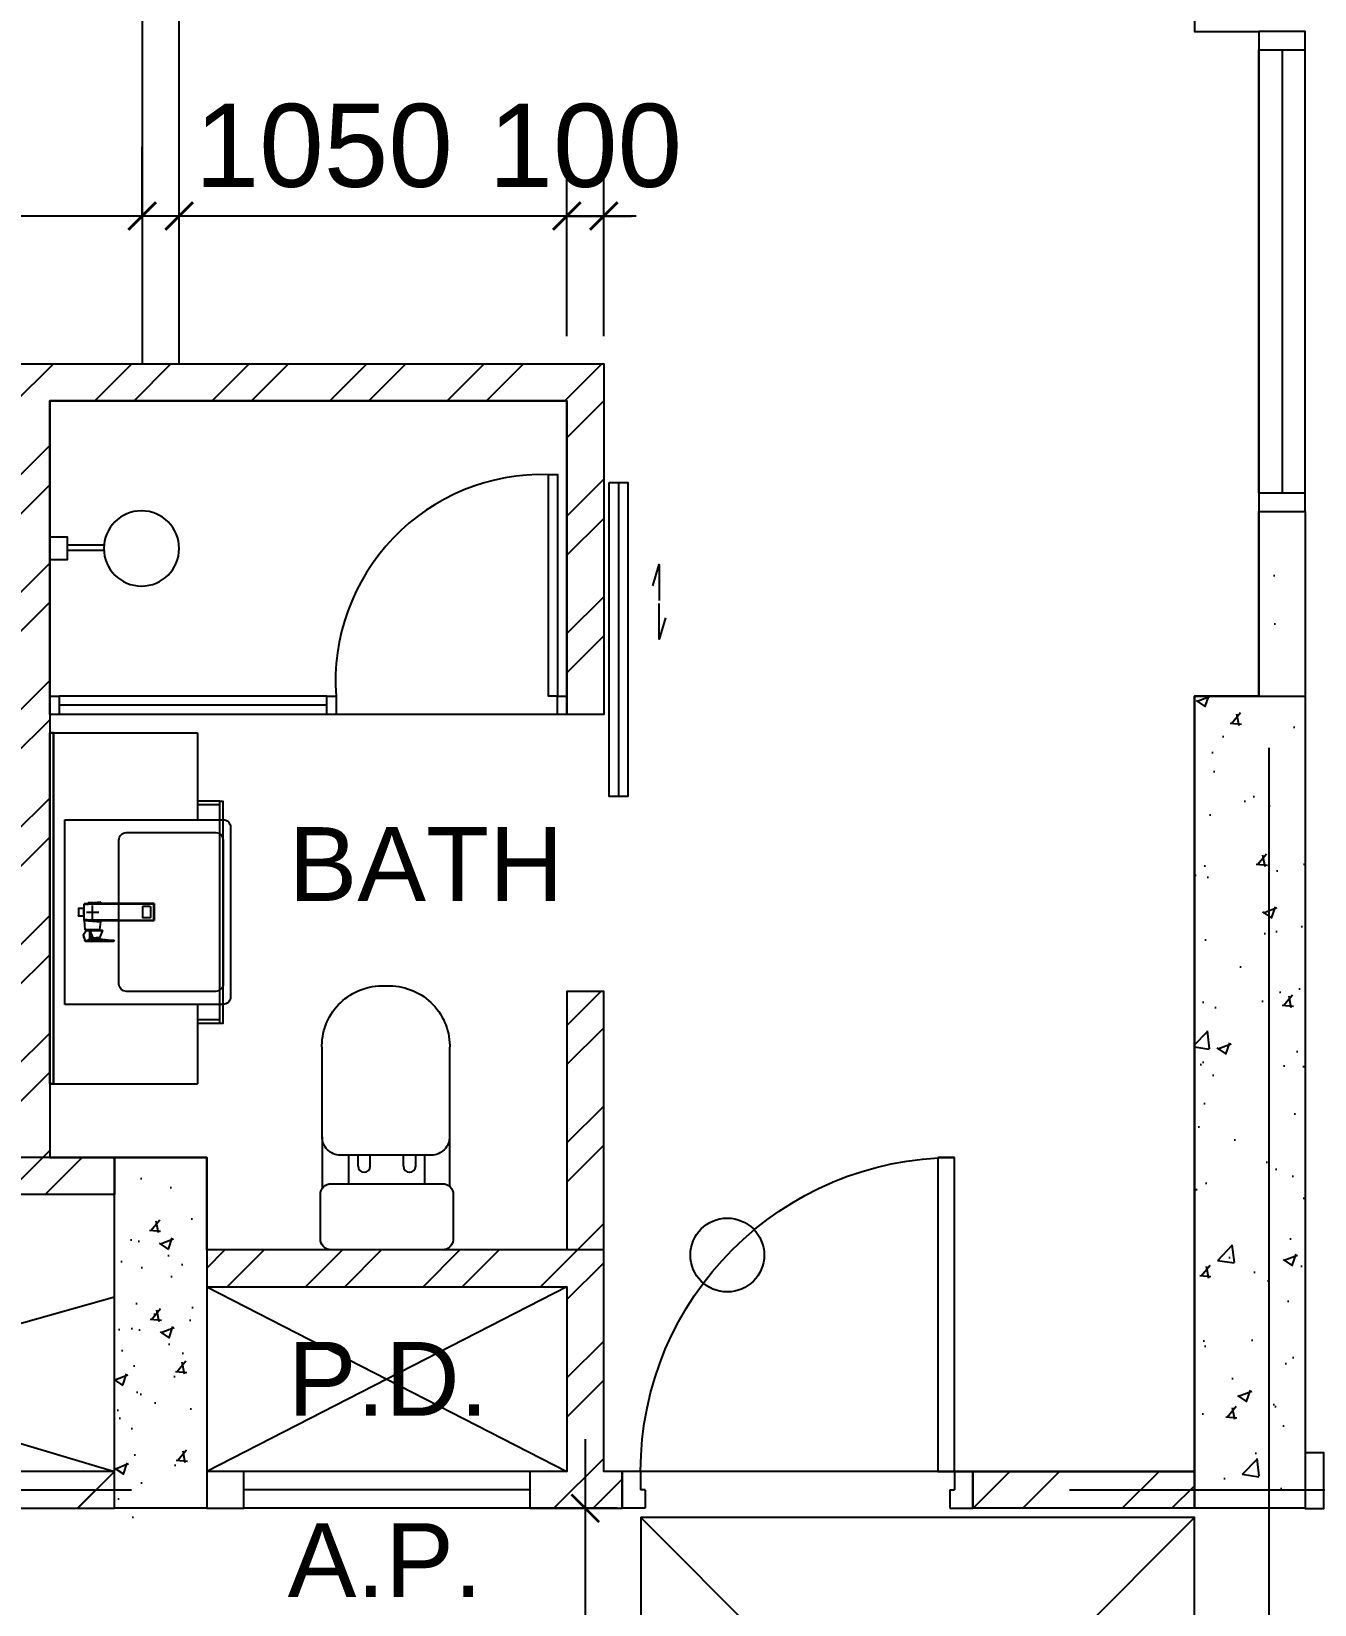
# Model space of a CAD drawing. Header units: millimetres. Extents: x 0 to 70486, y 148 to 42536.
# Drawn here: x 59149 to 62624, y 21307 to 25568 of the extents above; entities that cross this region are included whole.
import ezdxf
from ezdxf.enums import TextEntityAlignment as Align

# ---------------------------------------------------------------- set-up
doc = ezdxf.new("R2010")
doc.units = ezdxf.units.MM
doc.linetypes.add('CENTERX2', pattern=[101.6, 63.5, -12.7, 12.7, -12.7])
doc.layers.get('Defpoints').update_dxf_attribs({"color": 8})
for name, color, linetype in [('Architectural Features', 8, 'Continuous'), ('Default', 8, 'Continuous'), ('Door', 8, 'Continuous'), ('Dry Wall', 8, 'Continuous'), ('FSD', 8, 'Continuous'), ('GBP A.P.', 8, 'Continuous'), ('GBP Dim', 8, 'Continuous'), ('GBP Text 200', 8, 'Continuous'), ('grid', 8, 'CENTERX2'), ('hatch', 8, 'Continuous'), ('LP-Furn built-in', 8, 'Continuous'), ('LP-Furn built-in 2', 8, 'Continuous'), ('LP-Sanitary', 8, 'Continuous'), ('PD', 8, 'Continuous'), ('PD DOOR', 8, 'Continuous'), ('TEXT', 8, 'Continuous'), ('TEXT Ref', 8, 'Continuous'), ('WALL-NEW', 8, 'Continuous'), ('WALL-STRUCTURE', 8, 'Continuous'), ('WINDOW', 8, 'Continuous'), ('zzz-room mix', 8, 'Continuous')]:
    doc.layers.add(name, color=color, linetype=linetype)
doc.layers.add('LP-Nonplot', color=8, linetype='Continuous', plot=False)
doc.styles.add('BH', font='arial.ttf')
doc.dimstyles.new('200 GBP', dxfattribs={"dimscale": 1.5, "dimtxt": 150, "dimasz": 50, "dimexe": 125, "dimexo": 50, "dimgap": 50, "dimtad": 1, "dimdec": 0, "dimzin": 0, "dimdsep": 46, "dimtxsty": 'BH', "dimblk": 'ARCHTICK', "dimcen": 0.09, "dimdle": 125, "dimclrd": 9, "dimclre": 9, "dimclrt": 1, "dimadec": 0, "dimazin": 0, "dimtfac": 1, "dimtdec": 0, "dimtix": 1, "dimtmove": 2, "dimatfit": 3, "dimldrblk": 'ARCHTICK', "dimfxl": 300, "dimfxlon": 1, "dimtolj": 1, "dimtzin": 0, "dimarcsym": 0})

# ---------------------------------------------------------------- blocks, each defined once
blk = doc.blocks.new('Door 850')
for p, q in [((38290.6, 34986.6), (38290.6, 35836.6)), ((38290.6, 35836.6), (38335.6, 35836.6)), ((38335.6, 35836.6), (38335.6, 34986.6)), ((38240.6, 34986.6), (38240.6, 34911.6)), ((38290.6, 34986.6), (38240.6, 34986.6)), ((38290.6, 34986.6), (38290.6, 34936.6)), ((38335.6, 34986.6), (38290.6, 34986.6)), ((39140.6, 34986.6), (39140.6, 34936.6)), ((39140.6, 34986.6), (39190.6, 34986.6)), ((39190.6, 34986.6), (39190.6, 34911.6)), ((38303.1, 34936.6), (38290.6, 34936.6)), ((38303.1, 34936.6), (38303.1, 34886.6)), ((39128.1, 34936.6), (39140.6, 34936.6)), ((39128.1, 34936.6), (39128.1, 34886.6)), ((38240.6, 34911.6), (38240.6, 34886.6)), ((39190.6, 34911.6), (39190.6, 34886.6)), ((38303.1, 34886.6), (38240.6, 34886.6)), ((39128.1, 34886.6), (39190.6, 34886.6))]:
    blk.add_line(p, q)
blk.add_arc((38290.6, 34986.6), 850, 360, 89.9977)
blk = doc.blocks.new('pln_toilet')
for p, q in [((175.5, -306.5), (175.5, -165.2)), ((-170.1, -306.5), (-170.1, -171.6)), ((-78.2, -226.9), (-78.2, -256.5)), ((-45, -226.9), (-45, -256.5)), ((44.7, -226.9), (44.7, -256.5)), ((77.9, -226.9), (77.9, -256.5))]:
    blk.add_line(p, q)
for points in [[(180, -30), (180, -149.3, -0.414214), (150, -179.3), (-150, -179.3, -0.414214), (-180, -149.3), (-180, -30, -0.414214), (-150, 0), (150, 0, -0.414214)], [(175.5, -306.5), (175.5, -545.1, -0.424695), (14, -715.1), (-7.8, -715.1, -0.423698), (-170.1, -545.1), (-170.1, -306.5, -0.414214), (-120.1, -256.5), (125.5, -256.5, -0.414214)]]:
    blk.add_lwpolyline(points, format="xyb", close=True)
for points in [[(-101.9, -256.5), (-101.9, -179.3)], [(102.9, -179.3), (102.9, -256.5)]]:
    blk.add_lwpolyline(points)
for centre in [(-61.6, -226.9), (61.3, -226.9)]:
    blk.add_arc(centre, 16.6, 0, 180)
blk = doc.blocks.new('SEANNOT_GROUP2')
at = {"layer": 'Default'}
blk.add_line((81.5, 351.1), (81.5, 317.9), dxfattribs=at)
blk = doc.blocks.new('SEANNOT_GROUP3')
at = {"layer": 'Default'}
blk.add_line((99.8, 335.2), (63.8, 335.2), dxfattribs=at)
blk = doc.blocks.new('ghtfdgd')
at = {"layer": 'LP-Sanitary'}
for p, q in [((79230.7, -114993.6), (79230.7, -114979.6)), ((79231.2, -114979.1), (79250.2, -114979.1)), ((79250.7, -114979.6), (79250.7, -114993.6)), ((79214.2, -115039.6), (79218.2, -114994.6)), ((79217.1, -115027.9), (79214.2, -115039.6)), ((79215.7, -115019.1), (79215.7, -115005.6)), ((79215.7, -115005.6), (79217.2, -115005.6)), ((79220.2, -114994.6), (79217.1, -115027.9)), ((79217.5, -115184.4), (79217.1, -115027.9)), ((79220.2, -114994.6), (79218.2, -114994.6)), ((79218.9, -115183.4), (79220.2, -114994.6)), ((79261.1, -114994.6), (79220.2, -114994.6)), ((79250.2, -114994.1), (79231.2, -114994.1)), ((79238.9, -114994.1), (79238.9, -114994.6)), ((79242.4, -114994.6), (79242.4, -114994.1)), ((79263.2, -114994.6), (79261.1, -114994.6)), ((79261.1, -114994.6), (79262.4, -115183.4)), ((79264.2, -115027.9), (79261.1, -114994.6)), ((79263.2, -114994.6), (79288.7, -114996.6)), ((79263.2, -114994.6), (79267.1, -115039.6)), ((79264.2, -115027.9), (79263.8, -115184.4)), ((79264.2, -115027.9), (79267.1, -115039.6)), ((79288.7, -115037.7), (79288.7, -114996.6)), ((79290.7, -115009.4), (79290.7, -115000.9)), ((79290.7, -115009.6), (79290.7, -115009.4)), ((79290.7, -115010.3), (79290.7, -115009.6)), ((79290.7, -115044.4), (79290.7, -115010.3)), ((79290.9, -115010.4), (79310.4, -115018.6)), ((79290.9, -115010.4), (79290.9, -115044.5)), ((79310.7, -115017.8), (79291, -115009.5)), ((79291, -115009.5), (79291, -115009.5)), ((79291, -115009.5), (79291, -115009.5)), ((79310.4, -115018.6), (79310.5, -115018.7)), ((79310.5, -115018.7), (79310.5, -115027.4)), ((79310.5, -115036.2), (79310.5, -115027.4)), ((79310.7, -115017.8), (79314.8, -115009.2)), ((79313.5, -115028.9), (79313.5, -115020.8)), ((79313.5, -115020.8), (79317.3, -115050.9)), ((79313.5, -115028.9), (79313.5, -115036.9)), ((79315.2, -115010.7), (79313.6, -115020.4)), ((79313.6, -115020.5), (79313.6, -115020.4)), ((79317.3, -115050.5), (79313.6, -115020.5)), ((79315.2, -115010.7), (79317.3, -115050.4)), ((79318, -115050.2), (79316, -115010.5)), ((79317.3, -115002.9), (79318.9, -114997.5)), ((79319.4, -115044.7), (79317.3, -115002.9)), ((79318.7, -114997.4), (79318.9, -114997.5)), ((79319.3, -114997.6), (79318.9, -114997.4)), ((79318.9, -114997.5), (79319.4, -114997.7)), ((79319.4, -114997.7), (79319.4, -115044.7)), ((79319.8, -115045.3), (79319.8, -114998.3)), ((79217.1, -115039.6), (79214.2, -115039.6)), ((79267.1, -115039.6), (79264.2, -115039.6)), ((79288.7, -115037.7), (79267.1, -115039.6)), ((79290.7, -115044.7), (79290.7, -115044.4)), ((79290.9, -115044.5), (79310.4, -115036.3)), ((79291, -115044.9), (79310.7, -115036.6)), ((79310.4, -115036.3), (79310.5, -115036.2)), ((79313.5, -115036.9), (79317.3, -115075.5)), ((79313.5, -115037), (79317.3, -115075.5)), ((79317.3, -115050.4), (79317.3, -115050.5)), ((79317.3, -115051.4), (79317.3, -115063.3)), ((79317.3, -115075.1), (79317.3, -115063.3)), ((79317.7, -115051.6), (79318.9, -115052.3)), ((79317.7, -115063.5), (79317.7, -115051.6)), ((79317.7, -115063.5), (79317.7, -115075.4)), ((79317.7, -115075.4), (79318.9, -115074.8)), ((79319.4, -115051), (79318, -115050.2)), ((79318, -115076), (79319.3, -115075.3)), ((79318.9, -115074.8), (79318.9, -115052.3)), ((79319.4, -115044.7), (79319.4, -115051)), ((79319.8, -115051.6), (79319.8, -115045.3)), ((79319.8, -115051.9), (79319.8, -115051.6)), ((79319.8, -115051.9), (79319.8, -115074.4)), ((79319.8, -115074.4), (79319.8, -115074.6)), ((79225, -115154.8), (79225, -115173.1)), ((79255.3, -115153.8), (79226, -115153.8)), ((79255.3, -115154), (79226, -115154)), ((79256.3, -115173.1), (79256.3, -115154.8)), ((79218.9, -115183.4), (79217.5, -115184.4)), ((79217.5, -115184.4), (79263.8, -115184.4)), ((79262.4, -115183.4), (79218.9, -115183.4)), ((79226, -115174.1), (79255.3, -115174.1)), ((79262.4, -115183.4), (79263.8, -115184.4))]:
    blk.add_line(p, q, dxfattribs=at)
for centre, radius, start, end in [((79231.2, -114979.6), 0.5, 90, 180), ((79250.2, -114979.6), 0.5, 0, 90), ((79240.7, -115019.1), 25, 180, 185.7425), ((79231.2, -114993.6), 0.5, 180, 270), ((79250.2, -114993.6), 0.5, 270, 0), ((79280.3, -115017.1), 20, 56.8024, 65.1654), ((79280.3, -115017.1), 20, 294.8346, 301.6128), ((79290.9, -115000.9), 0.2, 127.8526, 180), ((79511, -115282.7), 357.7, 125.8498, 127.9825), ((79530.3, -115308.3), 389.7, 125.9264, 127.8836), ((79234, -109870), 5139.5, 270.6358, 270.8997), ((79227.2, -108854.2), 6155.7, 270.59451, 270.81562), ((79288.3, -115009.7), 2.67, 3.1953, 9.3367), ((79301.7, -114992.9), 0.28, 69.6864, 135.2011), ((79319.7, -114996.5), 23.1, 247.1252, 247.4995), ((79312.3, -115020.9), 1.23, 6.0946, 11.5159), ((79314, -115009.4), 0.822, 12.8215, 37.3786), ((79314.7, -115011.5), 2.53, 77.4972, 90.7881), ((79315.1, -115009.5), 0.509, 38.0096, 78.4052), ((84763.2, -116562.2), 5664.7, 164.0221, 164.0885), ((79313.8, -115010.5), 2.18, 358.6743, 36.2852), ((79318.5, -114997.9), 0.689, 55.9542, 80.1325), ((79319, -114998.3), 0.8, 0.0065, 61.4767), ((79290.9, -115044.7), 0.2, 180.014, 293.047), ((79339.3, -115104.4), 73.6, 112.7571, 112.8748), ((79308.7, -115037.4), 4.84, 5.245, 7.1928), ((79310.7, -115037.3), 2.83, 5.6454, 8.8147), ((79317.8, -115050.7), 0.54, 62.2217, 149.6873), ((79305.3, -115051.3), 11.9, 359.6229, 2.1624), ((79313.2, -115075.2), 4.12, 356.1198, 1.3814), ((79317.8, -115075.5), 0.494, 177.6992, 295.8531), ((79318.6, -115075.3), 0.938, 181.0891, 220.2205), ((79315.7, -115050), 2.38, 342.3129, 353.972), ((79317.3, -115050.2), 0.738, 359.2113, 2.9985), ((79319, -115074.6), 0.786, 294.1963, 0.4917), ((79319.1, -115051.6), 0.688, 1.5121, 63.734)]:
    blk.add_arc(centre, radius, start, end, dxfattribs=at)
for centre, major_axis, ratio, start_param, end_param in [((79290.9, -115000.9), (0.2, 0), 0.870233, 1.308042, 3.141593), ((79290.9, -115009.4), (0.2, 0), 0.870251, 1.333095, 3.141593), ((79290.9, -115010.3), (0.2, 0), 0.5, 3.141593, 4.712389), ((79290.9, -115000.9), (0.123, -0.158), 0.834595, 2.099205, 3.141593), ((79290.9, -115000.9), (0.123, -0.158), 0.834595, 3.141593, 3.165459), ((79290.9, -115010), (0.077, 0.836), 0.04975, 4.217846, 5.325586), ((79301.6, -114992.9), (0.117, -0.162), 0.844851, 2.109561, 3.167674), ((79310.4, -115018.2), (-0.311, -0.737), 0.21898, 1.092037, 2.210933), ((79310.5, -115018.3), (-0.309, -0.738), 0.217421, 1.09135, 2.210755), ((79314.3, -115020.6), (-0.782, -0.167), 0.921627, 5.682069, 6.099643), ((79314.3, -115020.8), (-0.794, -0.099), 0.898005, 5.760928, 6.175764), ((79315.1, -115009.6), (0.173, 0.708), 0.018166, 0.444134, 0.918054), ((79315.3, -115009.6), (0.412, 0.321), 0.549065, 0.513637, 1.195391), ((79315.7, -115010.9), (-0.499, -0.026), 0.868619, 4.118709, 5.82428), ((79316.8, -115003.6), (0.961, -0.275), 0.902908, 1.271288, 1.565184), ((79318.4, -114998), (-0.211, -0.772), 0.117484, 2.694436, 3.141054), ((79318.5, -114998.1), (-0.382, -0.703), 0.237912, 2.705017, 3.14394), ((79319, -114998.3), (-0.382, -0.703), 0.237912, 2.705017, 3.141091), ((79319, -114998.3), (-0.8, 0), 0.876594, 3.141494, 4.164132), ((79290.9, -115044.4), (0.2, 0), 0.5, 3.141593, 4.712389), ((79290.9, -115044.1), (-0.077, 0.836), 0.04975, 2.065339, 3.17308), ((79310.4, -115035.9), (-0.311, 0.737), 0.21898, 2.049556, 3.141593), ((79310.5, -115035.8), (-0.309, 0.738), 0.217421, 2.050243, 3.169648), ((79310.4, -115035.9), (-0.311, 0.737), 0.21898, 3.141593, 3.168451), ((79314.3, -115036.7), (0.793, 0.106), 0.789486, 3.026004, 3.133916), ((79314.3, -115036.9), (0.796, 0.077), 0.827125, 3.057559, 3.141593), ((79317.8, -115050.6), (-0.5, -0.016), 0.857677, 4.139605, 5.842177), ((79317.8, -115050.9), (-0.5, -0.02), 0.273668, 4.356492, 6.23412), ((79317.8, -115063.3), (-0.5, 0), 0.5, 0.054498, 1.448623), ((79317.8, -115075.5), (-0.494, 0.079), 0.969108, 0.192451, 2.070079), ((79319, -115045.3), (-0.8, 0), 0.876594, 3.141494, 4.164132), ((79226, -115154.8), (-1, 0), 0.992546, 4.712389, 6.283185), ((79226, -115154.9), (1, 0), 0.890286, 1.570796, 3.141593), ((79255.3, -115154.8), (-1, 0), 0.992546, 3.141593, 4.712389), ((79255.3, -115154.9), (1, 0), 0.890286, 0, 1.570796), ((79226, -115173.1), (1, 0), 0.992546, 3.141593, 4.712389), ((79255.3, -115173.1), (1, 0), 0.992546, 4.712389, 6.283185)]:
    blk.add_ellipse(centre, major_axis=major_axis, ratio=ratio, start_param=start_param, end_param=end_param, dxfattribs=at)
for points, knots in [([(79291, -115009.5), (79291, -115009.5), (79290.9, -115009.5), (79290.8, -115009.6), (79290.7, -115009.6), (79290.7, -115009.6)], [0, 0, 0, 0, 0.5, 0.5, 1, 1, 1, 1]), ([(79291, -115000.7), (79291, -115000.8), (79291, -115000.8), (79291, -115000.9), (79291, -115001.2), (79291, -115001.4), (79291, -115001.7), (79291, -115002.7), (79291, -115003.8), (79291, -115004.8), (79291, -115006.3), (79291, -115007.8), (79291, -115009.2)], [0, 0, 0, 0, 0.02306, 0.02306, 0.02306, 0.115301, 0.115301, 0.115301, 0.484264, 0.484264, 0.484264, 1, 1, 1, 1]), ([(79301.6, -114992.7), (79301.9, -114992.8), (79302.2, -114992.9), (79302.5, -114993), (79305, -114993.6), (79307.5, -114994.3), (79310.1, -114995), (79312.9, -114995.8), (79315.8, -114996.6), (79318.7, -114997.4)], [0, 0, 0, 0, 0.051688, 0.051688, 0.051688, 0.494848, 0.494848, 0.494848, 1, 1, 1, 1]), ([(79310.5, -115018.7), (79310.9, -115018.8), (79311.2, -115019), (79311.9, -115019.4), (79312.2, -115019.7), (79312.8, -115020.1), (79313, -115020.3), (79313.4, -115020.5), (79313.5, -115020.5), (79313.5, -115020.7)], [0, 0, 0, 0, 0.25, 0.25, 0.5, 0.5, 0.75, 0.75, 1, 1, 1, 1]), ([(79313.6, -115020.4), (79313.5, -115020.2), (79313.5, -115020), (79313.3, -115019.6), (79313.2, -115019.3), (79312.7, -115018.8), (79312.3, -115018.6), (79311.6, -115018.2), (79311.2, -115018), (79310.8, -115017.9)], [0, 0, 0, 0, 0.25, 0.25, 0.5, 0.5, 0.75, 0.75, 1, 1, 1, 1]), ([(79314.8, -115009.2), (79314.8, -115009.2), (79314.9, -115009.2), (79314.9, -115009.2), (79315, -115009.2), (79315, -115009.2), (79315.1, -115009.2), (79315.2, -115009.2)], [0, 0, 0, 0, 0.25, 0.25, 0.5, 0.5, 1, 1, 1, 1]), ([(79317.1, -115002.7), (79317, -115003), (79316.9, -115003.3), (79316.8, -115003.6), (79316.5, -115004.7), (79316.2, -115005.8), (79315.9, -115006.9), (79315.7, -115007.6), (79315.4, -115008.3), (79315.2, -115009)], [0, 0, 0, 0, 0.131954, 0.131954, 0.131954, 0.659772, 0.659772, 0.659772, 1, 1, 1, 1]), ([(79315.2, -115009.2), (79315.2, -115009.2), (79315.2, -115009.2), (79315.2, -115009.2), (79315.2, -115009.2), (79315.2, -115009.2)], [0, 0, 0, 0, 0.5, 0.5, 1, 1, 1, 1]), ([(79315.2, -115009.2), (79315.3, -115009.3), (79315.3, -115009.4), (79315.3, -115009.5), (79315.3, -115009.6), (79315.3, -115009.8), (79315.3, -115009.8), (79315.3, -115009.9), (79315.3, -115010), (79315.2, -115010.2), (79315.2, -115010.3), (79315.2, -115010.5), (79315.2, -115010.6), (79315.2, -115010.7)], [0, 0, 0, 0, 0.125, 0.125, 0.25, 0.25, 0.375, 0.375, 0.5, 0.5, 0.75, 0.75, 1, 1, 1, 1]), ([(79318.7, -114997.4), (79318.6, -114997.5), (79318.6, -114997.7), (79318.5, -114997.9), (79318.2, -114999), (79317.9, -115000.1), (79317.5, -115001.2), (79317.4, -115001.7), (79317.2, -115002.2), (79317.1, -115002.7)], [0, 0, 0, 0, 0.095324, 0.095324, 0.095324, 0.707603, 0.707603, 0.707603, 1, 1, 1, 1]), ([(79310.5, -115036.2), (79310.9, -115036.1), (79311.2, -115035.9), (79311.9, -115035.6), (79312.2, -115035.5), (79312.8, -115035.6), (79313, -115035.7), (79313.4, -115036.2), (79313.5, -115036.5), (79313.5, -115036.8)], [0, 0, 0, 0, 0.25, 0.25, 0.5, 0.5, 0.75, 0.75, 1, 1, 1, 1]), ([(79310.8, -115036.5), (79311, -115036.5), (79311.3, -115036.3), (79311.8, -115036.2), (79312.2, -115036.1), (79312.5, -115036), (79312.8, -115036), (79313, -115036), (79313.1, -115036.1), (79313.2, -115036.2), (79313.4, -115036.3), (79313.5, -115036.6), (79313.5, -115036.7), (79313.5, -115036.8)], [0, 0, 0, 0, 0.124812, 0.2213171, 0.3092796, 0.3899271, 0.4711589, 0.5451559, 0.6166529, 0.6889172, 0.7974179, 0.8896188, 0.9816515, 0.9816515, 0.9816515, 0.9816515]), ([(79317.3, -115050.5), (79317.3, -115050.5), (79317.3, -115050.5), (79317.3, -115050.6), (79317.3, -115050.6), (79317.3, -115050.7), (79317.3, -115050.8), (79317.3, -115050.9)], [0, 0, 0, 0, 0.25, 0.25, 0.5, 0.5, 1, 1, 1, 1]), ([(79317.3, -115051.4), (79317.3, -115051.5), (79317.3, -115051.5), (79317.5, -115051.6), (79317.6, -115051.6), (79317.7, -115051.6)], [0, 0, 0, 0, 0.5, 0.5, 1, 1, 1, 1]), ([(79317.3, -115075.1), (79317.3, -115075.2), (79317.3, -115075.2), (79317.5, -115075.3), (79317.6, -115075.3), (79317.7, -115075.4)], [0, 0, 0, 0, 0.5, 0.5, 1, 1, 1, 1]), ([(79317.7, -115051.6), (79317.7, -115051.6), (79317.7, -115051.5), (79317.8, -115051.4), (79317.8, -115051.3), (79317.8, -115051.1), (79317.8, -115051), (79317.9, -115050.9), (79317.9, -115050.8), (79317.9, -115050.7)], [0, 0, 0, 0, 0.25, 0.25, 0.5, 0.5, 0.75, 0.75, 1, 1, 1, 1]), ([(79319.4, -115051), (79319.4, -115051), (79319.4, -115051), (79319.4, -115051), (79319.4, -115051), (79319.4, -115051), (79319.4, -115051), (79319.4, -115051.1), (79319.4, -115051.1), (79319.4, -115051.2), (79319.4, -115051.2), (79319.3, -115051.3), (79319.3, -115051.3), (79319.3, -115051.4), (79319.3, -115051.5), (79319.2, -115051.6), (79319.2, -115051.6), (79319.1, -115051.7), (79319.1, -115051.8), (79319, -115051.9), (79319, -115052), (79318.9, -115052.1), (79318.9, -115052.1), (79318.9, -115052.2), (79318.9, -115052.3), (79318.9, -115052.3), (79318.9, -115052.3), (79318.9, -115052.3), (79318.9, -115052.3), (79318.9, -115052.3), (79318.9, -115052.3)], [0, 0, 0, 0, 0.000034, 0.000034, 0.000034, 0.03445, 0.03445, 0.03445, 0.175251, 0.175251, 0.175251, 0.317196, 0.317196, 0.317196, 0.479622, 0.479622, 0.479622, 0.662074, 0.662074, 0.662074, 0.829132, 0.829132, 0.829132, 0.958486, 0.958486, 0.958486, 0.999966, 0.999966, 0.999966, 1, 1, 1, 1]), ([(79319.8, -115051.9), (79319.8, -115052), (79319.7, -115052), (79319.7, -115052.1), (79319.6, -115052.2), (79319.4, -115052.3), (79319.3, -115052.3), (79319.1, -115052.3), (79319, -115052.3), (79318.9, -115052.3)], [0, 0, 0, 0, 0.25, 0.25, 0.5, 0.5, 0.75, 0.75, 1, 1, 1, 1]), ([(79319.8, -115074.4), (79319.8, -115074.5), (79319.7, -115074.5), (79319.7, -115074.6), (79319.6, -115074.7), (79319.4, -115074.8), (79319.3, -115074.8), (79319.1, -115074.8), (79319, -115074.8), (79318.9, -115074.8)], [0, 0, 0, 0, 0.25, 0.25, 0.5, 0.5, 0.75, 0.75, 1, 1, 1, 1]), ([(79319.3, -115075.3), (79319.3, -115075.3), (79319.3, -115075.3), (79319.2, -115075.3), (79319.2, -115075.3), (79319.1, -115075.3), (79319.1, -115075.2), (79319, -115075.2), (79319, -115075.1), (79318.9, -115075.1), (79318.9, -115075), (79318.9, -115074.9), (79318.9, -115074.9), (79318.9, -115074.9), (79318.9, -115074.8), (79318.9, -115074.8), (79318.9, -115074.8), (79318.9, -115074.8), (79318.9, -115074.8)], [0.3296223, 0.3296223, 0.3296223, 0.3296223, 0.4796217, 0.4796217, 0.4796217, 0.6620737, 0.6620737, 0.6620737, 0.829132, 0.829132, 0.829132, 0.9584856, 0.9584856, 0.9584856, 0.9999655, 0.9999655, 0.9999655, 1, 1, 1, 1])]:
    blk.add_open_spline(points, degree=3, knots=knots, dxfattribs=at)
for points, degree in [([(79301.8, -114992.7), (79301.7, -114992.6), (79301.7, -114992.7), (79301.6, -114992.7)], 3), ([(79318.6, -114997.3), (79316.3, -114996.6), (79310.7, -114995.1), (79301.8, -114992.7)], 3), ([(79313.5, -115028.9), (79313.5, -115028.4), (79313.4, -115028), (79312.3, -115027.4), (79311.4, -115027.4), (79310.5, -115027.4)], 5), ([(79317.9, -115075.9), (79317.9, -115076), (79318, -115076), (79318, -115075.9)], 3)]:
    blk.add_open_spline(points, degree=degree, dxfattribs=at)
at = {"layer": 'LP-Nonplot'}
for name in ['SEANNOT_GROUP3', 'SEANNOT_GROUP2']:
    blk.add_blockref(name, (79159.1, -115352.3), dxfattribs=at)
blk = doc.blocks.new('SINK')
at = {"layer": 'LP-Sanitary'}
blk.add_line((-74936.8, -44774), (-75436.8, -44774), dxfattribs=at)
blk.add_lwpolyline([(-75436.8, -44774), (-75436.8, -45203.2, 0.414214), (-75416.8, -45223.2), (-74956.8, -45223.2, 0.414214), (-74936.8, -45203.2), (-74936.8, -44774)], format="xyb", dxfattribs=at)
blk.add_lwpolyline([(-75401.8, -44941.1), (-75401.8, -45183.3, 0.414117), (-75381.8, -45203.2), (-74991.8, -45203.2, 0.41431), (-74971.8, -45183.2), (-74971.8, -44941.1, 0.414117), (-74991.8, -44921.1), (-75381.8, -44921.1, 0.41431)], format="xyb", close=True, dxfattribs=at)
at = {"layer": 'LP-Furn built-in'}
blk.add_blockref('ghtfdgd', (-154427.4, 70168.1), dxfattribs=at)
blk = doc.blocks.new('pln_sink 1100x380')
at = {"ltscale": 1000}
for p, q in [((0, 0), (400, 0)), ((400, 0), (400, -235)), ((459.9, -184.9), (400, -184.9)), ((459.9, -194.9), (400, -194.9)), ((400, -735), (400, -950)), ((459.9, -776.6), (400, -776.6)), ((459.9, -786.6), (400, -786.6)), ((0, -950), (400, -950))]:
    blk.add_line(p, q, dxfattribs=at)
for points in [[(10, -950), (10, 0), (0, 0), (0, -950), (10, -950)], [(10, 0), (10, -950), (0, -950), (0, 0), (10, 0)]]:
    blk.add_lwpolyline(points, dxfattribs=at)
at = {"ltscale": 200}
blk.add_lwpolyline([(459.9, -184.9), (468.4, -184.9), (468.4, -786.6), (459.9, -786.6)], close=True, dxfattribs=at)
at = {"layer": 'LP-Furn built-in', "extrusion": (0, 0, -1), "zscale": -1, "rotation": 270}
blk.add_blockref('SINK', (44734, -75671.8), dxfattribs=at)
blk = doc.blocks.new('pln_shower head')
at = {"ltscale": 100}
for points in [[(101, 9.1), (200, 9.1)], [(101, -5.9), (200, -5.9)]]:
    blk.add_lwpolyline(points, dxfattribs=at)
at = {"ltscale": 0.5}
blk.add_lwpolyline([(248, 30.1), (248, -29.9), (200, -29.9), (200, 30.1)], close=True, dxfattribs=at)
at = {"ltscale": 100}
blk.add_circle((0, 0), 101.9, dxfattribs=at)
blk = doc.blocks.new('_ArchTick')
at = {"color": 0, "const_width": 0.1}
blk.add_lwpolyline([(0.5, 0.5), (-0.5, -0.5)], dxfattribs=at)
blk = doc.blocks.new('*D340')
at = {"layer": 'Defpoints', "color": 0, "transparency": 16777216}
for p in [(59549, 25067.8), (59549, 24667.8), (60599, 24667.8)]:
    blk.add_point(p, dxfattribs=at)
at = {"layer": 'GBP Dim', "color": 9, "lineweight": -2, "transparency": 16777216}
for p, q in [((59549, 24742.8), (59549, 25255.3)), ((60599, 24742.8), (60599, 25255.3)), ((60786.5, 25067.8), (59361.5, 25067.8))]:
    blk.add_line(p, q, dxfattribs=at)
at = {"layer": 'GBP Dim', "color": 9, "lineweight": -2, "transparency": 16777216, "xscale": 75, "yscale": 75, "zscale": 75, "rotation": 180}
blk.add_blockref('_ArchTick', (59549, 25067.8), dxfattribs=at)
at = {"layer": 'GBP Dim', "color": 9, "lineweight": -2, "transparency": 16777216, "xscale": 75, "yscale": 75, "zscale": 75}
blk.add_blockref('_ArchTick', (60599, 25067.8), dxfattribs=at)
at = {"layer": 'GBP Dim', "transparency": 16777216, "insert": (59940.7, 25257.7), "char_height": 225, "attachment_point": 5, "style": 'BH'}
blk.add_mtext('\\A1;1050', dxfattribs=at)
blk = doc.blocks.new('*D341')
at = {"layer": 'Defpoints', "color": 0, "transparency": 16777216}
for p in [(57699, 25067.8), (59449, 25067.8), (57699, 24667.8)]:
    blk.add_point(p, dxfattribs=at)
at = {"layer": 'GBP Dim', "color": 9, "lineweight": -2, "transparency": 16777216}
for p, q in [((57699, 24742.8), (57699, 25255.3)), ((59449, 25067.8), (59449, 25255.3)), ((59636.5, 25067.8), (57511.5, 25067.8))]:
    blk.add_line(p, q, dxfattribs=at)
at = {"layer": 'GBP Dim', "color": 9, "lineweight": -2, "transparency": 16777216, "xscale": 75, "yscale": 75, "zscale": 75, "rotation": 180}
blk.add_blockref('_ArchTick', (57699, 25067.8), dxfattribs=at)
at = {"layer": 'GBP Dim', "color": 9, "lineweight": -2, "transparency": 16777216, "xscale": 75, "yscale": 75, "zscale": 75}
blk.add_blockref('_ArchTick', (59449, 25067.8), dxfattribs=at)
at = {"layer": 'GBP Dim', "transparency": 16777216, "insert": (58574, 25257.7), "char_height": 225, "attachment_point": 5, "style": 'BH'}
blk.add_mtext('\\A1;1750', dxfattribs=at)
blk = doc.blocks.new('*D360')
at = {"layer": 'Defpoints', "color": 0, "transparency": 16777216}
for p in [(60699.1, 25067.8), (60599, 24667.8), (60699.1, 24667.8)]:
    blk.add_point(p, dxfattribs=at)
at = {"layer": 'GBP Dim', "color": 9, "lineweight": -2, "transparency": 16777216}
for p, q in [((60599, 24742.8), (60599, 25255.3)), ((60699.1, 24742.8), (60699.1, 25255.3)), ((60599, 25067.8), (60524, 25067.8)), ((60599, 25067.8), (60699.1, 25067.8)), ((60699.1, 25067.8), (60774.1, 25067.8))]:
    blk.add_line(p, q, dxfattribs=at)
at = {"layer": 'GBP Dim', "color": 9, "lineweight": -2, "transparency": 16777216, "xscale": 75, "yscale": 75, "zscale": 75}
blk.add_blockref('_ArchTick', (60599, 25067.8), dxfattribs=at)
at = {"layer": 'GBP Dim', "color": 9, "lineweight": -2, "transparency": 16777216, "xscale": 75, "yscale": 75, "zscale": 75, "rotation": 180}
blk.add_blockref('_ArchTick', (60699.1, 25067.8), dxfattribs=at)
at = {"layer": 'GBP Dim', "transparency": 16777216, "insert": (60649, 25257.7), "char_height": 225, "attachment_point": 5, "style": 'BH'}
blk.add_mtext('\\A1;100', dxfattribs=at)
blk = doc.blocks.new('*D367')
at = {"layer": 'Defpoints', "color": 0, "transparency": 16777216}
for p in [(59549, 25067.8), (59549, 24667.8), (60599, 24667.8)]:
    blk.add_point(p, dxfattribs=at)
at = {"layer": 'GBP Dim', "color": 9, "lineweight": -2, "transparency": 16777216}
for p, q in [((59549, 24742.8), (59549, 25255.3)), ((60599, 24742.8), (60599, 25255.3)), ((60786.5, 25067.8), (59361.5, 25067.8))]:
    blk.add_line(p, q, dxfattribs=at)
at = {"layer": 'GBP Dim', "color": 9, "lineweight": -2, "transparency": 16777216, "xscale": 75, "yscale": 75, "zscale": 75, "rotation": 180}
blk.add_blockref('_ArchTick', (59549, 25067.8), dxfattribs=at)
at = {"layer": 'GBP Dim', "color": 9, "lineweight": -2, "transparency": 16777216, "xscale": 75, "yscale": 75, "zscale": 75}
blk.add_blockref('_ArchTick', (60599, 25067.8), dxfattribs=at)
at = {"layer": 'GBP Dim', "transparency": 16777216, "insert": (59940.7, 25257.7), "char_height": 225, "attachment_point": 5, "style": 'BH'}
blk.add_mtext('\\A1;1050', dxfattribs=at)
blk = doc.blocks.new('*D368')
at = {"layer": 'Defpoints', "color": 0, "transparency": 16777216}
for p in [(57699, 25067.8), (59449, 25067.8), (57699, 24667.8)]:
    blk.add_point(p, dxfattribs=at)
at = {"layer": 'GBP Dim', "color": 9, "lineweight": -2, "transparency": 16777216}
for p, q in [((57699, 24742.8), (57699, 25255.3)), ((59449, 25067.8), (59449, 25255.3)), ((59636.5, 25067.8), (57511.5, 25067.8))]:
    blk.add_line(p, q, dxfattribs=at)
at = {"layer": 'GBP Dim', "color": 9, "lineweight": -2, "transparency": 16777216, "xscale": 75, "yscale": 75, "zscale": 75, "rotation": 180}
blk.add_blockref('_ArchTick', (57699, 25067.8), dxfattribs=at)
at = {"layer": 'GBP Dim', "color": 9, "lineweight": -2, "transparency": 16777216, "xscale": 75, "yscale": 75, "zscale": 75}
blk.add_blockref('_ArchTick', (59449, 25067.8), dxfattribs=at)
at = {"layer": 'GBP Dim', "transparency": 16777216, "insert": (58574, 25257.7), "char_height": 225, "attachment_point": 5, "style": 'BH'}
blk.add_mtext('\\A1;1750', dxfattribs=at)
blk = doc.blocks.new('*D391')
at = {"layer": 'Defpoints', "color": 0, "transparency": 16777216}
for p in [(60699.1, 25067.8), (60599, 24667.8), (60699.1, 24667.8)]:
    blk.add_point(p, dxfattribs=at)
at = {"layer": 'GBP Dim', "color": 9, "lineweight": -2, "transparency": 16777216}
for p, q in [((60599, 24742.8), (60599, 25255.3)), ((60699.1, 24742.8), (60699.1, 25255.3)), ((60599, 25067.8), (60524, 25067.8)), ((60599, 25067.8), (60699.1, 25067.8)), ((60699.1, 25067.8), (60774.1, 25067.8))]:
    blk.add_line(p, q, dxfattribs=at)
at = {"layer": 'GBP Dim', "color": 9, "lineweight": -2, "transparency": 16777216, "xscale": 75, "yscale": 75, "zscale": 75}
blk.add_blockref('_ArchTick', (60599, 25067.8), dxfattribs=at)
at = {"layer": 'GBP Dim', "color": 9, "lineweight": -2, "transparency": 16777216, "xscale": 75, "yscale": 75, "zscale": 75, "rotation": 180}
blk.add_blockref('_ArchTick', (60699.1, 25067.8), dxfattribs=at)
at = {"layer": 'GBP Dim', "transparency": 16777216, "insert": (60649, 25257.7), "char_height": 225, "attachment_point": 5, "style": 'BH'}
blk.add_mtext('\\A1;100', dxfattribs=at)
blk = doc.blocks.new('*D423')
at = {"layer": 'Defpoints', "color": 0, "transparency": 16777216}
for p in [(60811.5, 21567.8), (60649, 20017.8), (60799, 20017.8)]:
    blk.add_point(p, dxfattribs=at)
at = {"layer": 'GBP Dim', "color": 9, "lineweight": -2, "transparency": 16777216}
for p, q in [((60649, 21755.3), (60649, 19830.3)), ((60736.5, 21567.8), (60461.5, 21567.8)), ((60724, 20017.8), (60461.5, 20017.8))]:
    blk.add_line(p, q, dxfattribs=at)
at = {"layer": 'GBP Dim', "color": 9, "lineweight": -2, "transparency": 16777216, "xscale": 75, "yscale": 75, "zscale": 75}
for p, rotation in [((60649, 21567.8), 90), ((60649, 20017.8), 270)]:
    blk.add_blockref('_ArchTick', p, dxfattribs=dict(at, rotation=rotation))
at = {"layer": 'GBP Dim', "transparency": 16777216, "insert": (60459.1, 20792.8), "char_height": 225, "attachment_point": 5, "rotation": 90, "style": 'BH'}
blk.add_mtext('\\A1;1550', dxfattribs=at)
blk = doc.blocks.new('A$C65CE4B9A')
at = {"layer": 'grid', "ltscale": 200}
for p, q in [((-5000, 10500), (-5000, -20450)), ((-66500, -6750), (0, -6750))]:
    blk.add_line(p, q, dxfattribs=at)

msp = doc.modelspace()

# ---------------------------------------------------------------- hatches: boundary and pattern name
at = {"layer": 'hatch'}
h = msp.add_hatch(dxfattribs=at)
h.set_pattern_fill('ANSI32', color=256, scale=600, style=0)
h.set_pattern_definition([(45, (56733.3, 4797.72), (-159.099, 159.099), []), (45, (56839.36, 4797.72), (-159.099, 159.099), [])])
h.paths.add_polyline_path([(59099, 22517.8), (59099, 24567.8), (57699, 24567.8), (57699, 23717.8), (57599, 23717.8), (57599, 24667.8), (60699, 24667.8), (60699, 23717.8), (60599, 23717.8), (60599, 24567.8), (59199, 24567.8), (59199, 22517.8), (59374, 22517.8), (59374, 22417.8), (58774.1, 22417.8), (58774.1, 22167.8), (57699.1, 22167.8), (57699.1, 21667.8), (57749.1, 21667.8), (57749.1, 21567.8), (57574, 21567.8), (57574, 21667.8), (57599.1, 21667.8), (57599.1, 22967.8), (57699.1, 22967.8), (57699.1, 22267.8), (58674.1, 22267.8), (58674.1, 22517.8)])
h = msp.add_hatch(dxfattribs=at)
h.set_pattern_fill('AR-CONC', color=256, scale=60, style=0)
h.set_pattern_definition([(50, (322171.65, -92979.3), (430.3561, -37.6513), [45, -495]), (355, (322171.65, -92979.3), (-83.2508, 451.3153), [36, -396]), (100.4514, (322207.5, -92982.44), (347.1056, 413.6637), [38.2441, -420.6853]), (46.1842, (322171.65, -92859.3), (640.3446, -99.3114), [67.5, -742.5]), (96.6356, (322225, -92867.6), (560.7976, 584.4707), [57.3662, -631.0278]), (351.1842, (322171.65, -92859.3), (560.7972, 584.4712), [54, -594]), (21, (322231.65, -92889.3), (358.14423, -241.57133), [45, -495]), (326, (322231.65, -92889.3), (145.9892, 435.09), [36, -396]), (71.4514, (322261.5, -92909.43), (504.1336, 193.5183), [38.2441, -420.6853]), (37.5, (322171.65, -92979.3), (7.29591, 199.73631), [0, -391.2, 0, -402, 0, -397.5]), (7.5, (322171.65, -92979.3), (157.84172, 236.64703), [0, -229.2, 0, -382.2, 0, -151.5]), (327.5, (322037.85, -92979.3), (320.29346, -13.53292), [0, -150, 0, -468, 0, -621]), (317.5, (321977.85, -92979.3), (349.9117, 60.063), [0, -195, 0, -310.8, 0, -441])])
edge = h.paths.add_edge_path()
edge.add_line((62473.2, 23767.9), (62473.2, 24267.6))
edge.add_line((62473.2, 24267.6), (62599, 24267.6))
edge.add_line((62599, 24267.6), (62599, 23767.9))
edge.add_line((62599, 23767.9), (62598, 23767.9))
h = msp.add_hatch(dxfattribs=at)
h.set_pattern_fill('AR-CONC', color=256, scale=2, style=0)
h.set_pattern_definition([(50, (-577662.27, 755268.1), (364.36934, -31.87817), [38.1, -419.1]), (355, (-577662.27, 755268.1), (-70.48565, 382.11329), [30.48, -335.28]), (100.451, (-577631.9, 755265.43), (293.885, 350.23338), [32.38, -356.18]), (46.1842, (-577662.27, 755369.7), (542.15808, -84.08466), [57.15, -628.65]), (96.6356, (-577617.1, 755362.7), (474.80847, 494.8511), [48.57, -534.27]), (351.184, (-577662.3, 755369.7), (474.8092, 494.85024), [45.72, -502.92]), (21, (-577611.47, 755344.3), (303.22976, -204.53104), [38.1, -419.1]), (326, (-577611.47, 755344.3), (123.60406, 368.37593), [30.48, -335.28]), (71.4514, (-577586.2, 755327.24), (426.83298, 163.84572), [32.38, -356.18]), (37.5, (-577662.27, 755268.09), (6.177207, 169.110078), [0, -331.216, 0, -340.36, 0, -336.55]), (7.5, (-577662.27, 755268.09), (133.639325, 200.36115), [0, -194.056, 0, -323.596, 0, -128.27]), (327.5, (-577775.56, 755268.09), (271.18119, -11.457488), [0, -127, 0, -396.24, 0, -525.78]), (317.5, (-577826.36, 755268.1), (296.25836, 50.85298), [0, -165.1, 0, -263.144, 0, -373.38])])
h.paths.add_polyline_path([(62598, 23767.9), (62599, 23767.9), (62599, 21567.8), (62299, 21567.8), (62299, 23767.9)])
h = msp.add_hatch(dxfattribs=at)
h.set_pattern_fill('ANSI32', color=256, scale=600, style=0)
h.set_pattern_definition([(45, (57758.3, 5397.7), (-159.099, 159.099), []), (45, (57864.37, 5397.7), (-159.099, 159.099), [])])
h.paths.add_polyline_path([(59624, 22167.8), (60599, 22167.8), (60599, 21667.8), (60499, 21667.8), (60499, 21567.8), (60749, 21567.8), (60749, 21667.8), (60699, 21667.8), (60699, 22967.6), (60599, 22967.6), (60599, 22267.8), (59624, 22267.8)])
h = msp.add_hatch(dxfattribs=at)
h.set_pattern_fill('AR-CONC', color=256, scale=2, style=0)
h.set_pattern_definition([(50, (-577662.28, 755518.08), (364.36934, -31.87817), [38.1, -419.1]), (355, (-577662.28, 755518.1), (-70.48565, 382.11329), [30.48, -335.28]), (100.451, (-577631.9, 755515.43), (293.885, 350.23338), [32.38, -356.18]), (46.1842, (-577662.3, 755619.7), (542.15808, -84.08466), [57.15, -628.65]), (96.6356, (-577617.1, 755612.7), (474.80847, 494.8511), [48.57, -534.27]), (351.184, (-577662.3, 755619.7), (474.8092, 494.85024), [45.72, -502.92]), (21, (-577611.48, 755594.28), (303.22976, -204.53104), [38.1, -419.1]), (326, (-577611.48, 755594.3), (123.60406, 368.37593), [30.48, -335.28]), (71.4514, (-577586.2, 755577.24), (426.83298, 163.84572), [32.38, -356.18]), (37.5, (-577662.28, 755518.08), (6.177207, 169.110078), [0, -331.216, 0, -340.36, 0, -336.55]), (7.5, (-577662.28, 755518.08), (133.639325, 200.36115), [0, -194.056, 0, -323.596, 0, -128.27]), (327.5, (-577775.56, 755518.08), (271.18119, -11.457488), [0, -127, 0, -396.24, 0, -525.78]), (317.5, (-577826.36, 755518.08), (296.25836, 50.85298), [0, -165.1, 0, -263.144, 0, -373.38])])
h.paths.add_polyline_path([(59624, 21767.8), (59374, 21767.8), (59374, 22567.8), (59624, 22567.8)])
h = msp.add_hatch(dxfattribs=at)
h.set_pattern_fill('AR-CONC', color=256, scale=2, style=0)
h.set_pattern_definition([(50, (-577662.28, 755518.08), (364.36934, -31.87817), [38.1, -419.1]), (355, (-577662.28, 755518.1), (-70.48565, 382.11329), [30.48, -335.28]), (100.451, (-577631.9, 755515.43), (293.885, 350.23338), [32.38, -356.18]), (46.1842, (-577662.3, 755619.7), (542.15808, -84.08466), [57.15, -628.65]), (96.6356, (-577617.1, 755612.7), (474.80847, 494.8511), [48.57, -534.27]), (351.184, (-577662.3, 755619.7), (474.8092, 494.85024), [45.72, -502.92]), (21, (-577611.48, 755594.28), (303.22976, -204.53104), [38.1, -419.1]), (326, (-577611.48, 755594.3), (123.60406, 368.37593), [30.48, -335.28]), (71.4514, (-577586.2, 755577.24), (426.83298, 163.84572), [32.38, -356.18]), (37.5, (-577662.28, 755518.08), (6.177207, 169.110078), [0, -331.216, 0, -340.36, 0, -336.55]), (7.5, (-577662.28, 755518.08), (133.639325, 200.36115), [0, -194.056, 0, -323.596, 0, -128.27]), (327.5, (-577775.56, 755518.08), (271.18119, -11.457488), [0, -127, 0, -396.24, 0, -525.78]), (317.5, (-577826.36, 755518.08), (296.25836, 50.85298), [0, -165.1, 0, -263.144, 0, -373.38])])
h.paths.add_polyline_path([(59624, 21767.8), (59374, 21767.8), (59374, 22567.8), (59624, 22567.8)])
h = msp.add_hatch(dxfattribs=at)
h.set_pattern_fill('AR-CONC', color=256, scale=2, style=0)
h.set_pattern_definition([(50, (-577660.28, 755277.58), (364.36934, -31.87817), [38.1, -419.1]), (355, (-577660.28, 755277.6), (-70.48565, 382.11329), [30.48, -335.28]), (100.451, (-577629.9, 755274.93), (293.885, 350.23338), [32.38, -356.18]), (46.1842, (-577660.3, 755379.2), (542.15808, -84.08466), [57.15, -628.65]), (96.6356, (-577615.1, 755372.2), (474.80847, 494.8511), [48.57, -534.27]), (351.184, (-577660.3, 755379.2), (474.8092, 494.85024), [45.72, -502.92]), (21, (-577609.48, 755353.78), (303.22976, -204.53104), [38.1, -419.1]), (326, (-577609.48, 755353.8), (123.60406, 368.37593), [30.48, -335.28]), (71.4514, (-577584.2, 755336.74), (426.83298, 163.84572), [32.38, -356.18]), (37.5, (-577660.28, 755277.58), (6.177207, 169.110078), [0, -331.216, 0, -340.36, 0, -336.55]), (7.5, (-577660.28, 755277.58), (133.639325, 200.36115), [0, -194.056, 0, -323.596, 0, -128.27]), (327.5, (-577773.56, 755277.58), (271.18119, -11.457488), [0, -127, 0, -396.24, 0, -525.78]), (317.5, (-577824.36, 755277.58), (296.25836, 50.85298), [0, -165.1, 0, -263.144, 0, -373.38])])
h.paths.add_polyline_path([(59626, 21527.3), (59376, 21527.3), (59376, 22327.3), (59626, 22327.3)])
h = msp.add_hatch(dxfattribs=at)
h.set_pattern_fill('ANSI32', color=256, scale=30, style=0)
h.set_pattern_definition([(45, (59274, 21567.7), (-202.06, 202.06), []), (45, (59408.7, 21567.7), (-202.056, 202.056), [])])
h.paths.add_polyline_path([(59374, 21667.6), (58366.6, 21667.6), (58366.6, 21567.7), (59374, 21567.7)])
h = msp.add_hatch(dxfattribs=at)
h.set_pattern_fill('ANSI32', color=256, scale=30, style=0)
h.set_pattern_definition([(45, (59274, 21567.9), (-202.06, 202.06), []), (45, (59408.7, 21567.9), (-202.06, 202.06), [])])
h.paths.add_polyline_path([(59374, 21667.8), (59274, 21667.8), (59274, 21567.8), (59374, 21567.8)])
h = msp.add_hatch(dxfattribs=at)
h.set_pattern_fill('ANSI32', color=256, scale=30, style=0)
h.set_pattern_definition([(45, (61699, 21567.78), (-202.06, 202.06), []), (45, (61833.7, 21567.78), (-202.06, 202.06), [])])
h.paths.add_polyline_path([(61699, 21667.8), (62299, 21667.8), (62299, 21567.8), (61699, 21567.8)])

# ---------------------------------------------------------------- linework, layer by layer
at = {"layer": 'Architectural Features', "ltscale": 10}
for p, q in [((60799, 21542.8), (62299, 20042.8)), ((60799, 20042.8), (62299, 21542.8))]:
    msp.add_line(p, q, dxfattribs=at)
msp.add_lwpolyline([(60799, 20042.8), (62299, 20042.8), (62299, 21542.8), (60799, 21542.8)], close=True, dxfattribs=at)
at = {"layer": 'Dry Wall'}
msp.add_lwpolyline([(59549, 27367.8), (59449, 27367.8), (59449, 24667.8), (59549, 24667.8)], close=True, dxfattribs=at)
at = {"layer": 'FSD'}
msp.add_circle((61033.5, 22253.8), 100, dxfattribs=at)
at = {"layer": 'LP-Furn built-in 2'}
msp.add_lwpolyline([(60714, 24346.1), (60764, 24346.1), (60764, 23496.1), (60714, 23496.1)], close=True, dxfattribs=at)
for points in [[(60739, 24346.1), (60739, 23496.1)], [(60831.7, 24066.1), (60848.9, 24123.7), (60848.9, 24026.4)], [(60866.1, 23979.2), (60848.9, 23921.6), (60848.9, 24018.9)]]:
    msp.add_lwpolyline(points, dxfattribs=at)
at = {"layer": 'LP-Sanitary'}
for points in [[(59199, 23717.8), (59199, 24567.8), (60599, 24567.8), (60599, 23717.8)], [(59949, 23717.8), (59199, 23717.8), (59199, 23767.8)], [(59949, 23767.8), (59224.1, 23767.8), (59224.1, 23767.8)], [(59949, 23742.8), (59224.1, 23742.8)], [(60574, 23717.8), (59974, 23717.8)]]:
    msp.add_lwpolyline(points, dxfattribs=at)
msp.add_lwpolyline([(60549, 24367.3, 0.444386), (59974, 23767.8)], format="xyb", dxfattribs=at)
for points in [[(60549, 24367.8), (60574, 24367.8), (60574, 23767.8), (60549, 23767.8)], [(59199, 23767.8), (59224.1, 23767.8), (59224.1, 23717.8), (59199, 23717.8)], [(59949, 23767.8), (59974, 23767.8), (59974, 23717.8), (59949, 23717.8)], [(60574, 23767.8), (60599, 23767.8), (60599, 23717.8), (60574, 23717.8)]]:
    msp.add_lwpolyline(points, close=True, dxfattribs=at)
at = {"layer": 'PD', "ltscale": 20}
for points in [[(57699.1, 22167.8), (59374, 21667.8)], [(59624, 22167.8), (60599, 21667.8)], [(60599, 22167.8), (59624, 21667.8)], [(59374, 22139.6), (57699.1, 21667.8)]]:
    msp.add_lwpolyline(points, dxfattribs=at)
at = {"layer": 'PD'}
for points in [[(60499, 21667.8), (59724, 21667.8)], [(60499, 21567.8), (59724, 21567.8)]]:
    msp.add_lwpolyline(points, dxfattribs=at)
at = {"layer": 'PD DOOR'}
msp.add_lwpolyline([(60499, 21617.8), (59724, 21617.7)], dxfattribs=at)
at = {"layer": 'WALL-NEW'}
for points in [[(57599, 24667.8), (60699, 24667.8), (60699, 23717.8), (60599, 23717.8), (60599, 24567.8), (59199, 24567.8), (59199, 22517.8), (59374, 22517.8), (59374, 22417.8), (58774.1, 22417.8)], [(62473.2, 23767.9), (62473.2, 24267.6), (62599, 24267.6), (62599, 23767.9), (62598, 23767.9)], [(59624, 22167.8), (60599, 22167.8), (60599, 21667.8), (60499, 21667.8), (60499, 21567.8), (60749, 21567.8), (60749, 21667.8), (60699, 21667.8), (60699, 22967.6), (60599, 22967.6), (60599, 22267.8), (59624, 22267.8), (59624, 22167.8)], [(62299, 21667.8), (62299, 21567.8)]]:
    msp.add_lwpolyline(points, dxfattribs=at)
for points in [[(59374, 21667.8), (58366.6, 21667.8), (58366.6, 21567.8), (59374, 21567.8)], [(59724, 21667.8), (59624, 21667.8), (59624, 21567.8), (59724, 21567.8)], [(61699, 21667.8), (62299, 21667.8), (62299, 21567.8), (61699, 21567.8)]]:
    msp.add_lwpolyline(points, close=True, dxfattribs=at)
at = {"layer": 'WALL-STRUCTURE'}
msp.add_lwpolyline([(62598, 23767.9), (62599, 23767.9), (62599, 21567.8), (62299, 21567.8), (62299, 23767.9), (62598, 23767.9)], dxfattribs=at)
msp.add_lwpolyline([(59624, 21567.8), (59374, 21567.8), (59374, 22517.8), (59624, 22517.8)], close=True, dxfattribs=at)
at = {"layer": 'WINDOW'}
for points in [[(62473.2, 25517.8), (62599, 25517.8), (62599, 25567.8), (62473.2, 25567.8)], [(62473.2, 24267.6), (62599, 24267.6), (62599, 24317.6), (62473.2, 24317.6)], [(62599, 21717.7), (62599, 21567.7), (62649, 21567.6), (62649, 21717.7)]]:
    msp.add_lwpolyline(points, close=True, dxfattribs=at)
for points in [[(62473.2, 24317.6), (62473.2, 25517.8)], [(62536.1, 25517.8), (62536.1, 24317.6)], [(62599, 24317.6), (62599, 25517.8)]]:
    msp.add_lwpolyline(points, dxfattribs=at)
at = {"layer": 'zzz-room mix'}
msp.add_lwpolyline([(56624, 28242.8), (62299, 28242.8), (62299, 25567.8), (62473.2, 25567.8), (62473.2, 23767.9), (62299, 23767.9), (62299, 21667.8), (60699, 21667.8), (60699, 22267.8), (59624, 22267.8), (59624, 22517.8), (58674.1, 22517.8), (58674.1, 22267.8), (57599.1, 22267.8), (57599.1, 21667.8), (56624, 21667.8)], dxfattribs=at)

# ---------------------------------------------------------------- block references
at = {"layer": 'Door', "xscale": -1, "rotation": 359.9999583785348}
msp.add_blockref('Door 850', (99939.5, -13318.8), dxfattribs=at)
at = {"layer": 'LP-Sanitary', "xscale": -1}
msp.add_blockref('pln_shower head', (59447, 24167.6), dxfattribs=at)
at = {"layer": 'LP-Sanitary'}
msp.add_blockref('pln_sink 1100x380', (59199, 23667.8), dxfattribs=at)
at = {"layer": 'LP-Sanitary', "rotation": 180}
msp.add_blockref('pln_toilet', (60111.5, 22267.8), dxfattribs=at)
at = {"layer": 'TEXT Ref'}
msp.add_blockref('A$C65CE4B9A', (67500, 28367.9), dxfattribs=at)

# ---------------------------------------------------------------- texts
at = {"layer": 'GBP A.P.', "style": 'BH'}
msp.add_text('A.P.', height=200, rotation=0, dxfattribs=at).set_placement((60106.8, 21327.6), align=Align.CENTER)
at = {"layer": 'GBP Text 200', "style": 'BH'}
msp.add_text('BATH', height=200, dxfattribs=at).set_placement((60217.6, 23212.7), align=Align.CENTER)
at = {"layer": 'TEXT', "style": 'BH'}
msp.add_text('P.D.', height=200, dxfattribs=at).set_placement((60114.7, 21818.5), align=Align.CENTER)

# ---------------------------------------------------------------- dimensions: what is measured, and where the dimension line sits
at = {"layer": 'GBP Dim'}
for base, p1, p2, picture, middle in [((57699, 25067.8), (59449, 25067.8), (57699, 24667.8), '*D341', (58574, 25257.7)), ((57699, 25067.8), (59449, 25067.8), (57699, 24667.8), '*D368', (58574, 25257.7)), ((60699.1, 25067.8), (60599, 24667.8), (60699.1, 24667.8), '*D360', (60649, 25257.7)), ((60699.1, 25067.8), (60599, 24667.8), (60699.1, 24667.8), '*D391', (60649, 25257.7))]:
    dim = msp.add_linear_dim(base=base, p1=p1, p2=p2, dimstyle='200 GBP', override={"dimclrt": 256}, dxfattribs=at)
    dim.commit()
    dim.dimension.update_dxf_attribs({"geometry": picture, "text_midpoint": middle})
for picture in ['*D340', '*D367']:
    dim = msp.add_linear_dim(base=(59549, 25067.8), p1=(60599, 24667.8), p2=(59549, 24667.8), dimstyle='200 GBP', override={"dimclrt": 256}, dxfattribs=at)
    dim.commit()
    dim.dimension.update_dxf_attribs({"geometry": picture, "text_midpoint": (59940.7, 25257.7), "dimtype": 160})
dim = msp.add_linear_dim(base=(60649, 20017.8), p1=(60811.5, 21567.8), p2=(60799, 20017.8), angle=90, dimstyle='200 GBP', override={"dimclrt": 256}, dxfattribs=at)
dim.commit()
dim.dimension.update_dxf_attribs({"geometry": '*D423', "text_midpoint": (60459.1, 20792.8)})

doc.saveas('drawing.dxf')
